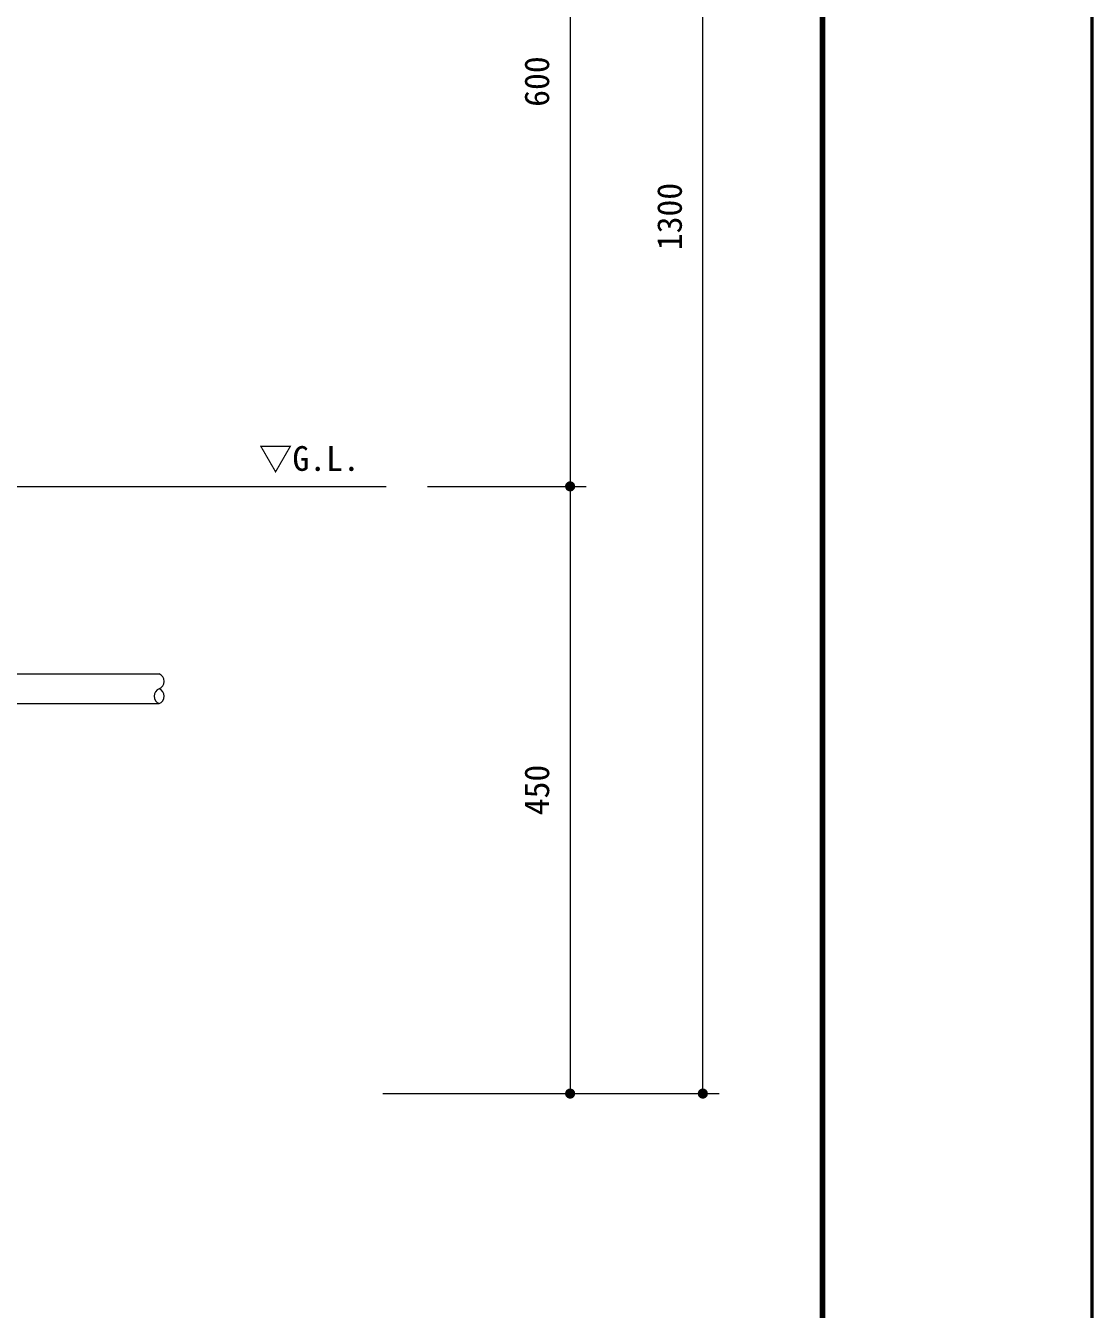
# Model space of a CAD drawing. Units: millimetres at full size, sheet at 1:20, with parts at other scales. Extents: x 0 to 8400, y 0 to 5940.
# Drawn here: x 6819 to 8400, y 2135 to 4037 of the extents above; entities that cross this region are included whole.
import ezdxf
from ezdxf.enums import TextEntityAlignment as Align

# ---------------------------------------------------------------- set-up
doc = ezdxf.new("R2010")
doc.units = ezdxf.units.MM
doc.header["$LTSCALE"] = 20
for name, color, linetype, lineweight in [('D-STR', 1, 'Continuous', 13), ('D-STR-DIM', 7, 'Continuous', 13), ('D-STR-HTXT', 7, 'Continuous', 13), ('D-TTL', 2, 'Continuous', 140)]:
    doc.layers.add(name, color=color, linetype=linetype, lineweight=lineweight)
doc.styles.add('ＭＳ ゴシック', font='')
doc.styles.get('ＭＳ ゴシック').set_extended_font_data('MS Gothic')

# ---------------------------------------------------------------- blocks, each defined once
blk = doc.blocks.new('filled_dot')
at = {"color": 0, "linetype": 'Continuous', "lineweight": -2, "const_width": 1.25}
blk.add_lwpolyline([(-0.625, 0, 1), (0.625, 0, 1)], format="xyb", close=True, dxfattribs=at)

msp = doc.modelspace()

# ---------------------------------------------------------------- linework, layer by layer
at = {"layer": 'D-STR'}
for p, q in [((6617.01, 3354.58), (7353.25, 3354.58)), ((6359.01, 3076.58), (7017.01, 3076.58)), ((6355.01, 3032.58), (7017.01, 3032.58))]:
    msp.add_line(p, q, dxfattribs=at)
for centre, start, end in [((7012.64, 3065.58), 291.68866, 68.31134), ((7021.39, 3043.58), 111.68866, 248.31134), ((7012.64, 3043.58), 291.68866, 68.31134)]:
    msp.add_arc(centre, 11.84, start, end, dxfattribs=at)
at = {"layer": 'D-STR-DIM'}
for p, q in [((7822.78, 2454.58), (7822.78, 5054.58)), ((7626.13, 4554.58), (7626.13, 3354.58)), ((7414.87, 3354.58), (7650.13, 3354.58)), ((7414.87, 3354.58), (7650.13, 3354.58)), ((7626.13, 3354.58), (7626.13, 2454.58)), ((7348.61, 2454.58), (7650.13, 2454.58)), ((7348.61, 2454.58), (7846.78, 2454.58))]:
    msp.add_line(p, q, dxfattribs=at)
at = {"layer": 'D-TTL', "lineweight": 50}
msp.add_line((8400, 0), (8400, 5940), dxfattribs=at)
at = {"layer": 'D-TTL'}
msp.add_line((8000, 400), (8000, 5540), dxfattribs=at)

# ---------------------------------------------------------------- block references
at = {"layer": 'D-STR-DIM', "xscale": 6, "yscale": 6}
for p, rotation in [((7626.13, 3354.58), 90), ((7626.13, 3354.58), 270), ((7626.13, 2454.58), 90), ((7822.78, 2454.58), 90)]:
    msp.add_blockref('filled_dot', p, dxfattribs=dict(at, rotation=rotation))

# ---------------------------------------------------------------- texts
at = {"layer": 'D-STR-DIM', "style": 'ＭＳ ゴシック'}
for s, p in [('600', (7558.37, 3954.58)), ('1300', (7755.02, 3754.58)), ('450', (7558.37, 2904.58))]:
    msp.add_text(s, height=36.66, rotation=90, dxfattribs=at).set_placement(p, align=Align.TOP_CENTER)
at = {"layer": 'D-STR-HTXT', "style": 'ＭＳ ゴシック'}
msp.add_text('▽G.L.', height=36.66, dxfattribs=at).set_placement((7314.37, 3414.25), align=Align.TOP_RIGHT)

doc.saveas('drawing.dxf')
